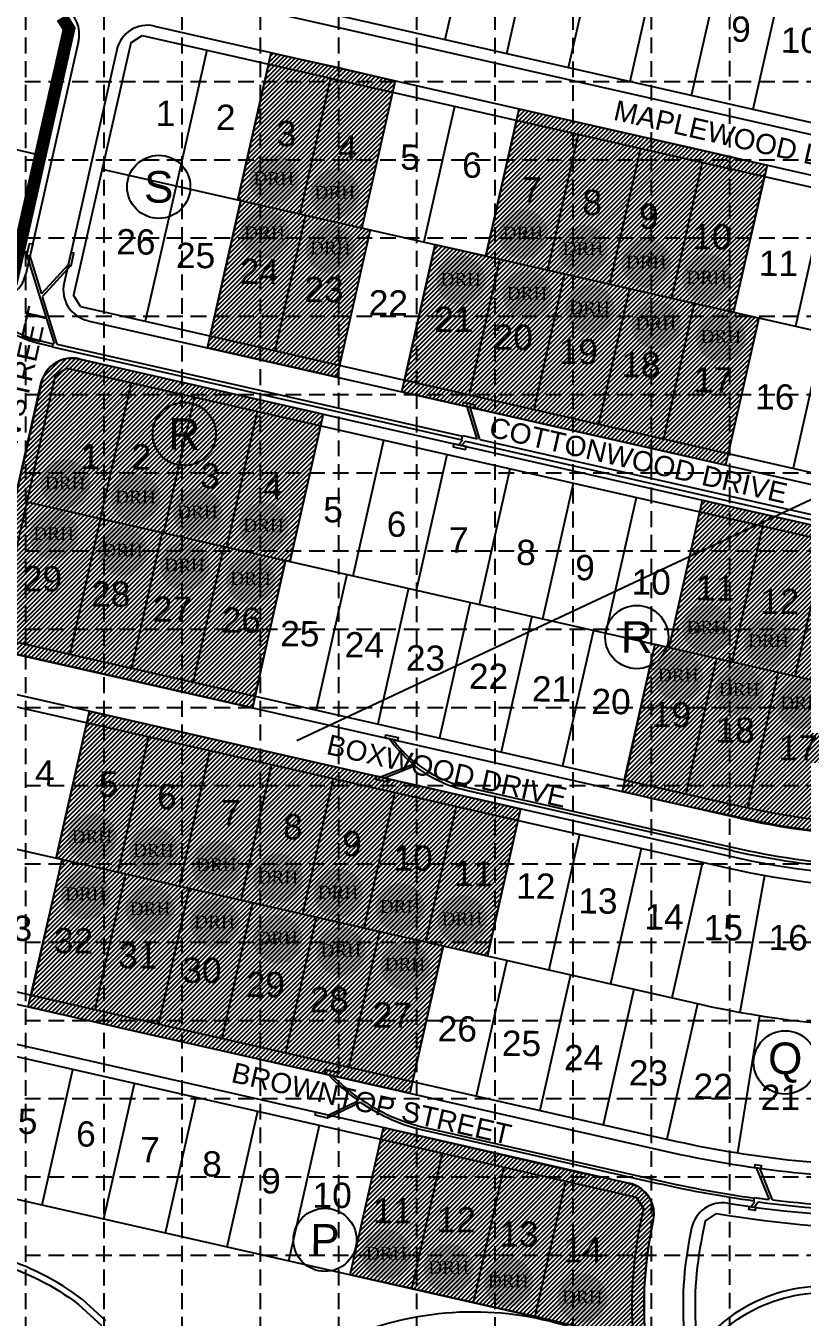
# Model space of a CAD drawing. Header units: feet. Extents: x 9681 to 12164, y 9191 to 13159.
# Drawn here: x 10984 to 11599, y 11559 to 12581 of the extents above; entities that cross this region are included whole.
import ezdxf
from ezdxf.enums import TextEntityAlignment as Align

# ---------------------------------------------------------------- set-up
doc = ezdxf.new("R2010")
doc.units = ezdxf.units.FT
doc.header["$MEASUREMENT"] = 0
doc.linetypes.add('DASHED', pattern=[0.75, 0.5, -0.25])
for name, color, linetype in [('1BLKNO', 15, 'Continuous'), ('1LOT', 15, 'Continuous'), ('1LTNO', 15, 'Continuous'), ('1PHASELINE', 2, 'Continuous'), ('1PVMT', 15, 'Continuous'), ('1ROW', 15, 'Continuous'), ('1SD', 15, 'Continuous'), ('1SD-INLET', 15, 'Continuous'), ('1STNM', 15, 'Continuous'), ('2LOT', 15, 'Continuous'), ('DRH LOTS', 1, 'Continuous'), ('GRID', 254, 'DASHED'), ('LND-WALK', 2, 'Continuous'), ('PHASES', 7, 'Continuous'), ('SODDED LOT', 2, 'Continuous')]:
    doc.layers.add(name, color=color, linetype=linetype)
doc.styles.add('DRHorton', font='dutcheb.ttf')
doc.styles.get("Standard").update_dxf_attribs({"font": 'ARIAL.TTF'})

msp = doc.modelspace()

# ---------------------------------------------------------------- hatches: boundary and pattern name
h = msp.add_hatch(color=1)
h.paths.add_polyline_path([(11200.6, 12459.5, 1), (11161.3, 12459.5, 1)])
h.paths.add_polyline_path([(11163.3, 12451.4), (11198.3, 12451.4), (11198.3, 12468.8), (11163.3, 12468.8)], flags=24)
h = msp.add_hatch(color=1)
h.paths.add_polyline_path([(11248.9, 12448.4, 1), (11209.7, 12448.4, 1)])
h.paths.add_polyline_path([(11211.6, 12440.4), (11246.6, 12440.4), (11246.6, 12457.7), (11211.6, 12457.7)], flags=24)
h = msp.add_hatch(color=1)
h.paths.add_polyline_path([(11193.3, 12416.4, 1), (11154, 12416.4, 1)])
h.paths.add_polyline_path([(11156, 12408.3), (11191, 12408.3), (11191, 12425.7), (11156, 12425.7)], flags=24)
h = msp.add_hatch(color=1)
h.paths.add_polyline_path([(11397.9, 12416.3, 1), (11358.7, 12416.3, 1)])
h.paths.add_polyline_path([(11360.6, 12408.2), (11395.7, 12408.2), (11395.7, 12425.6), (11360.6, 12425.6)], flags=24)
h = msp.add_hatch(color=1)
h.paths.add_polyline_path([(11245.3, 12404.6, 1), (11206, 12404.6, 1)])
h.paths.add_polyline_path([(11208, 12396.5), (11243, 12396.5), (11243, 12413.9), (11208, 12413.9)], flags=24)
h = msp.add_hatch(color=1)
h.paths.add_polyline_path([(11445.4, 12403.9, 1), (11406.2, 12403.9, 1)])
h.paths.add_polyline_path([(11408.1, 12395.9), (11443.2, 12395.9), (11443.2, 12413.2), (11408.1, 12413.2)], flags=24)
h = msp.add_hatch(color=1)
h.paths.add_polyline_path([(11495.4, 12393.3, 1), (11456.2, 12393.3, 1)])
h.paths.add_polyline_path([(11458.1, 12385.2), (11493.2, 12385.2), (11493.2, 12402.6), (11458.1, 12402.6)], flags=24)
h = msp.add_hatch(color=1)
h.paths.add_polyline_path([(11348.5, 12379.8, 1), (11309.3, 12379.8, 1)])
h.paths.add_polyline_path([(11311.3, 12371.7), (11346.3, 12371.7), (11346.3, 12389.1), (11311.3, 12389.1)], flags=24)
h = msp.add_hatch(color=1)
h.paths.add_polyline_path([(11543.3, 12381.3, 1), (11504.1, 12381.3, 1)])
h.paths.add_polyline_path([(11506, 12373.3), (11541.1, 12373.3), (11541.1, 12390.6), (11506, 12390.6)], flags=24)
h = msp.add_hatch(color=1)
h.paths.add_polyline_path([(11401.1, 12368.4, 1), (11361.9, 12368.4, 1)])
h.paths.add_polyline_path([(11363.8, 12360.3), (11398.8, 12360.3), (11398.8, 12377.7), (11363.8, 12377.7)], flags=24)
h = msp.add_hatch(color=1)
h.paths.add_polyline_path([(11450.6, 12357, 1), (11411.3, 12357, 1)])
h.paths.add_polyline_path([(11413.3, 12349), (11448.3, 12349), (11448.3, 12366.4), (11413.3, 12366.4)], flags=24)
h = msp.add_hatch(color=1)
h.paths.add_polyline_path([(11503.1, 12344.7, 1), (11463.9, 12344.7, 1)])
h.paths.add_polyline_path([(11465.8, 12336.7), (11500.9, 12336.7), (11500.9, 12354.1), (11465.8, 12354.1)], flags=24)
h = msp.add_hatch(color=1)
h.paths.add_polyline_path([(11554.5, 12334.3, 1), (11515.3, 12334.3, 1)])
h.paths.add_polyline_path([(11517.2, 12326.3), (11552.2, 12326.3), (11552.2, 12343.6), (11517.2, 12343.6)], flags=24)
h = msp.add_hatch(color=1)
h.paths.add_polyline_path([(11035.4, 12218.5, 1), (10996.1, 12218.5, 1)])
h.paths.add_polyline_path([(10998.1, 12210.4), (11033.1, 12210.4), (11033.1, 12227.8), (10998.1, 12227.8)], flags=24)
h = msp.add_hatch(color=1)
h.paths.add_polyline_path([(11091.1, 12207.4, 1), (11051.9, 12207.4, 1)])
h.paths.add_polyline_path([(11053.8, 12199.3), (11088.8, 12199.3), (11088.8, 12216.7), (11053.8, 12216.7)], flags=24)
h = msp.add_hatch(color=1)
h.paths.add_polyline_path([(11140.2, 12195.5, 1), (11101, 12195.5, 1)])
h.paths.add_polyline_path([(11102.9, 12187.4), (11137.9, 12187.4), (11137.9, 12204.8), (11102.9, 12204.8)], flags=24)
h = msp.add_hatch(color=1)
h.paths.add_polyline_path([(11192.5, 12184.8, 1), (11153.3, 12184.8, 1)])
h.paths.add_polyline_path([(11155.2, 12176.7), (11190.3, 12176.7), (11190.3, 12194.1), (11155.2, 12194.1)], flags=24)
h = msp.add_hatch(color=1)
h.paths.add_polyline_path([(11026.3, 12178.4, 1), (10987.1, 12178.4, 1)])
h.paths.add_polyline_path([(10989, 12170.3), (11024, 12170.3), (11024, 12187.7), (10989, 12187.7)], flags=24)
h = msp.add_hatch(color=1)
h.paths.add_polyline_path([(11080.8, 12165.4, 1), (11041.5, 12165.4, 1)])
h.paths.add_polyline_path([(11043.5, 12157.3), (11078.5, 12157.3), (11078.5, 12174.7), (11043.5, 12174.7)], flags=24)
h = msp.add_hatch(color=1)
h.paths.add_polyline_path([(11129.9, 12153.5, 1), (11090.7, 12153.5, 1)])
h.paths.add_polyline_path([(11092.6, 12145.5), (11127.6, 12145.5), (11127.6, 12162.8), (11092.6, 12162.8)], flags=24)
h = msp.add_hatch(color=1)
h.paths.add_polyline_path([(11182.2, 12142.8, 1), (11143, 12142.8, 1)])
h.paths.add_polyline_path([(11144.9, 12134.7), (11180, 12134.7), (11180, 12152.1), (11144.9, 12152.1)], flags=24)
h = msp.add_hatch(color=1)
h.paths.add_polyline_path([(11543.5, 12104.2, 1), (11504.3, 12104.2, 1)])
h.paths.add_polyline_path([(11506.3, 12096.1), (11541.3, 12096.1), (11541.3, 12113.5), (11506.3, 12113.5)], flags=24)
h = msp.add_hatch(color=1)
h.paths.add_polyline_path([(11592.2, 12093.7, 1), (11553, 12093.7, 1)])
h.paths.add_polyline_path([(11554.9, 12085.6), (11589.9, 12085.6), (11589.9, 12103), (11554.9, 12103)], flags=24)
h = msp.add_hatch(color=1)
h.paths.add_polyline_path([(11520.8, 12066.4, 1), (11481.5, 12066.4, 1)])
h.paths.add_polyline_path([(11483.5, 12058.4), (11518.5, 12058.4), (11518.5, 12075.8), (11483.5, 12075.8)], flags=24)
h = msp.add_hatch(color=1)
h.paths.add_polyline_path([(11569.1, 12055.1, 1), (11529.9, 12055.1, 1)])
h.paths.add_polyline_path([(11531.8, 12047), (11566.8, 12047), (11566.8, 12064.4), (11531.8, 12064.4)], flags=24)
h = msp.add_hatch(color=1)
h.paths.add_polyline_path([(11617.7, 12044.4, 1), (11578.4, 12044.4, 1)])
h.paths.add_polyline_path([(11580.4, 12036.4), (11615.4, 12036.4), (11615.4, 12053.8), (11580.4, 12053.8)], flags=24)
h = msp.add_hatch(color=1)
h.paths.add_polyline_path([(11056.6, 11938.5, 1), (11017.4, 11938.5, 1)])
h.paths.add_polyline_path([(11019.4, 11930.5), (11054.4, 11930.5), (11054.4, 11947.9), (11019.4, 11947.9)], flags=24)
h = msp.add_hatch(color=1)
h.paths.add_polyline_path([(11105.3, 11927.6, 1), (11066.1, 11927.6, 1)])
h.paths.add_polyline_path([(11068.1, 11919.6), (11103.1, 11919.6), (11103.1, 11937), (11068.1, 11937)], flags=24)
h = msp.add_hatch(color=1)
h.paths.add_polyline_path([(11155.1, 11916.4, 1), (11115.9, 11916.4, 1)])
h.paths.add_polyline_path([(11117.8, 11908.3), (11152.9, 11908.3), (11152.9, 11925.7), (11117.8, 11925.7)], flags=24)
h = msp.add_hatch(color=1)
h.paths.add_polyline_path([(11203.8, 11906.6, 1), (11164.6, 11906.6, 1)])
h.paths.add_polyline_path([(11166.5, 11898.5), (11201.6, 11898.5), (11201.6, 11915.9), (11166.5, 11915.9)], flags=24)
h = msp.add_hatch(color=1)
h.paths.add_polyline_path([(11051.5, 11893.4, 1), (11012.3, 11893.4, 1)])
h.paths.add_polyline_path([(11014.2, 11885.3), (11049.2, 11885.3), (11049.2, 11902.7), (11014.2, 11902.7)], flags=24)
h = msp.add_hatch(color=1)
h.paths.add_polyline_path([(11251.4, 11894.6, 1), (11212.2, 11894.6, 1)])
h.paths.add_polyline_path([(11214.2, 11886.5), (11249.2, 11886.5), (11249.2, 11903.9), (11214.2, 11903.9)], flags=24)
h = msp.add_hatch(color=1)
h.paths.add_polyline_path([(11102.6, 11881.5, 1), (11063.4, 11881.5, 1)])
h.paths.add_polyline_path([(11065.3, 11873.4), (11100.3, 11873.4), (11100.3, 11890.8), (11065.3, 11890.8)], flags=24)
h = msp.add_hatch(color=1)
h.paths.add_polyline_path([(11300.5, 11883.3, 1), (11261.3, 11883.3, 1)])
h.paths.add_polyline_path([(11263.2, 11875.3), (11298.2, 11875.3), (11298.2, 11892.7), (11263.2, 11892.7)], flags=24)
h = msp.add_hatch(color=1)
h.paths.add_polyline_path([(11153.7, 11871.2, 1), (11114.5, 11871.2, 1)])
h.paths.add_polyline_path([(11116.4, 11863.1), (11151.5, 11863.1), (11151.5, 11880.5), (11116.4, 11880.5)], flags=24)
h = msp.add_hatch(color=1)
h.paths.add_polyline_path([(11349.6, 11873.5, 1), (11310.3, 11873.5, 1)])
h.paths.add_polyline_path([(11312.3, 11865.5), (11347.3, 11865.5), (11347.3, 11882.8), (11312.3, 11882.8)], flags=24)
h = msp.add_hatch(color=1)
h.paths.add_polyline_path([(11203.6, 11858.3, 1), (11164.4, 11858.3, 1)])
h.paths.add_polyline_path([(11166.3, 11850.3), (11201.3, 11850.3), (11201.3, 11867.6), (11166.3, 11867.6)], flags=24)
h = msp.add_hatch(color=1)
h.paths.add_polyline_path([(11253.7, 11848.7, 1), (11214.5, 11848.7, 1)])
h.paths.add_polyline_path([(11216.4, 11840.6), (11251.5, 11840.6), (11251.5, 11858), (11216.4, 11858)], flags=24)
h = msp.add_hatch(color=1)
h.paths.add_polyline_path([(11304.4, 11837.6, 1), (11265.1, 11837.6, 1)])
h.paths.add_polyline_path([(11267.1, 11829.5), (11302.1, 11829.5), (11302.1, 11846.9), (11267.1, 11846.9)], flags=24)
h = msp.add_hatch(color=1)
h.paths.add_polyline_path([(11289.6, 11609, 1), (11250.3, 11609, 1)])
h.paths.add_polyline_path([(11252.3, 11600.9), (11287.3, 11600.9), (11287.3, 11618.3), (11252.3, 11618.3)], flags=24)
h = msp.add_hatch(color=1)
h.paths.add_polyline_path([(11339, 11597.8, 1), (11299.7, 11597.8, 1)])
h.paths.add_polyline_path([(11301.7, 11589.7), (11336.7, 11589.7), (11336.7, 11607.1), (11301.7, 11607.1)], flags=24)
h = msp.add_hatch(color=1)
h.paths.add_polyline_path([(11386.2, 11586.9, 1), (11347, 11586.9, 1)])
h.paths.add_polyline_path([(11348.9, 11578.9), (11384, 11578.9), (11384, 11596.3), (11348.9, 11596.3)], flags=24)
h = msp.add_hatch(color=1)
h.paths.add_polyline_path([(11444.9, 11574.2, 1), (11405.7, 11574.2, 1)])
h.paths.add_polyline_path([(11407.6, 11566.1), (11442.7, 11566.1), (11442.7, 11583.5), (11407.6, 11583.5)], flags=24)
at = {"layer": 'SODDED LOT'}
h = msp.add_hatch(dxfattribs=at)
h.set_pattern_fill('ANSI31', color=256, scale=20, style=0)
h.paths.add_polyline_path([(11128.2, 12326.3), (11154.7, 12443), (11152.4, 12443.4), (11178.7, 12559.7), (11230.6, 12548.2), (11277, 12537.5), (11250.5, 12421.1), (11257.2, 12419.6), (11230.8, 12303)])
h = msp.add_hatch(dxfattribs=at)
h.set_pattern_fill('ANSI31', color=256, scale=20, style=0)
h.paths.add_polyline_path([(11282.1, 12291.4), (11308.5, 12407.9), (11348.6, 12398.9), (11375, 12515.4), (11522.2, 12482.1), (11571.4, 12470.9), (11544.8, 12354.5), (11564.8, 12349.8), (11538.3, 12233.3)])
h = msp.add_hatch(dxfattribs=at)
h.set_pattern_fill('ANSI31', color=256, scale=20, style=0)
h.paths.add_polyline_path([(11163.9, 12041.3), (10970.9, 12085.1), (10967, 12087.1), (10963.9, 12089.1), (10961.4, 12091.5), (10959.3, 12094), (10957.4, 12097), (10955.9, 12100.3), (10954.9, 12103.9), (10954.5, 12107.2), (10954.5, 12110.8), (10954.8, 12112.7), (10955, 12114.4), (10958.7, 12130.4), (10967.6, 12169.2), (10997, 12300), (10997.9, 12302.1), (10999.7, 12305.9), (11001.3, 12308.4), (11003.8, 12311), (11006.3, 12313.3), (11009.6, 12315.2), (11012.7, 12316.7), (11016.4, 12317.7), (11019.6, 12318.1), (11023.4, 12318), (11069.8, 12307.7), (11118.7, 12296.6), (11214.7, 12275), (11219.9, 12273.8), (11193.6, 12157.1), (11189.8, 12158)])
h = msp.add_hatch(dxfattribs=at)
h.set_pattern_fill('ANSI31', color=256, scale=20, style=0)
h.paths.add_polyline_path([(11457, 11975.1), (11482.6, 12091), (11482.7, 12091.7), (11493.7, 12089.1), (11520.1, 12205.7), (11615.4, 12183.9), (11649.7, 12176.6), (11662.9, 12174.2), (11669.1, 12173.3), (11684.3, 12171.7), (11698.9, 12170.9), (11711.6, 12170.6), (11714.4, 12170.4), (11717.3, 12169.8), (11718, 12169.6), (11721.3, 12168.4), (11724.6, 12166.6), (11727.3, 12164.5), (11729.9, 12162), (11732.1, 12159), (11733.7, 12156), (11735, 12152.5), (11735.7, 12149.1), (11735.9, 12145.9), (11736.3, 11962.8), (11736.1, 11961), (11735.3, 11957.4), (11734, 11953.8), (11732.3, 11950.9), (11730.2, 11948.1), (11729.1, 11946.9), (11727.4, 11945.3), (11724.8, 11943.3), (11721.2, 11941.5), (11718.1, 11940.4), (11714.6, 11939.7), (11702.5, 11939.5), (11675.8, 11939.5), (11660.7, 11939.7), (11643.2, 11940.6), (11628.2, 11941.7), (11613.3, 11943.2), (11580.8, 11948), (11505.9, 11963.8), (11478.8, 11969.8)])
h = msp.add_hatch(dxfattribs=at)
h.set_pattern_fill('ANSI31', color=256, scale=20, style=0)
h.paths.add_polyline_path([(10986.3, 11804.8), (11013.2, 11921.4), (11008.4, 11922.3), (11034.8, 12038.8), (11279.9, 11983.2), (11376.2, 11961.4), (11349.9, 11845), (11314.7, 11852.8), (11288.5, 11736.3), (11138.3, 11770.2), (11077.2, 11783.9)])
h = msp.add_hatch(dxfattribs=at)
h.set_pattern_fill('ANSI31', color=256, scale=20, style=0)
h.paths.add_polyline_path([(11241.2, 11592.7), (11267.7, 11709.2), (11423.5, 11673.4), (11436.2, 11671), (11462, 11665.2), (11465.9, 11663.9), (11469.2, 11662.4), (11471.8, 11660.6), (11474.7, 11658.1), (11476.9, 11655.4), (11478.7, 11652.6), (11480.2, 11649.3), (11481.3, 11645.2), (11481.7, 11640.2), (11481, 11635), (11478.5, 11622.1), (11477.4, 11615), (11476.1, 11605.6), (11474, 11583.2), (11474, 11568.4), (11474, 11555.7), (11474.9, 11541.6), (11465.3, 11541.7), (11421.4, 11551.9), (11411, 11554.2), (11387.6, 11559.5), (11338.6, 11570.6), (11289.7, 11581.7)])

# ---------------------------------------------------------------- linework, layer by layer
at = {"layer": '1BLKNO', "color": 7, "linetype": 'Continuous'}
for centre in [(11089.7, 12453.6), (11109.9, 12258), (11468.2, 12097.3), (11585.7, 11760.7), (11221.3, 11620.3)]:
    msp.add_circle(centre, 25, dxfattribs=at)
at = {"layer": '1LOT', "color": 7, "linetype": 'Continuous'}
for p, q in [((11316.6, 12570.2), (11342.4, 12684.3)), ((11365.3, 12559.2), (11391.2, 12673.3)), ((11414.1, 12548.1), (11440, 12662.3)), ((11462.9, 12537.1), (11488.7, 12651.2)), ((11511.6, 12526), (11537.5, 12640.2)), ((11560.4, 12515), (11586.3, 12629.1)), ((11127.7, 12561.7), (11103.4, 12454.5)), ((11176.7, 12550.6), (11152.4, 12443.3)), ((11225.8, 12539.5), (11201.4, 12432.2)), ((11274.8, 12528.4), (11250.5, 12421.1)), ((11323.9, 12517.3), (11299.5, 12410)), ((11372.9, 12506.2), (11348.6, 12398.9)), ((11421.9, 12495.1), (11397.6, 12387.8)), ((11471, 12483.9), (11446.7, 12376.7)), ((11044.8, 12467.7), (11691.9, 12321.1)), ((11520, 12472.8), (11495.7, 12365.5)), ((11569.1, 12461.7), (11544.8, 12354.4)), ((11103.4, 12454.5), (11079, 12347.2)), ((11618.1, 12450.6), (11593.8, 12343.3)), ((11154.6, 12442.8), (11130.3, 12335.6)), ((11205.9, 12431.2), (11181.6, 12323.9)), ((11257.2, 12419.6), (11232.9, 12312.3)), ((11308.5, 12408), (11284.2, 12300.7)), ((11359.8, 12396.4), (11335.5, 12289.1)), ((11411, 12384.7), (11386.7, 12277.5)), ((11462.3, 12373.1), (11438, 12265.8)), ((11513.6, 12361.5), (11489.3, 12254.2)), ((11564.9, 12349.9), (11540.6, 12242.6)), ((11616.2, 12338.3), (11591.9, 12231)), ((11043.7, 12191.1), (11068, 12298.4)), ((11093.7, 12179.8), (11118, 12287.1)), ((11143.7, 12168.5), (11168, 12275.8)), ((11193.7, 12157.1), (11218, 12264.4)), ((11243.7, 12145.8), (11268, 12253.1)), ((11293.7, 12134.5), (11318, 12241.8)), ((11343.7, 12123.2), (11368, 12230.4)), ((11393.7, 12111.8), (11418, 12219.1)), ((10985.2, 12204.4), (11645.7, 12054.7)), ((11443.7, 12100.5), (11468, 12207.8)), ((11493.7, 12089.2), (11518, 12196.4)), ((11043.7, 12191.1), (11019.4, 12083.9)), ((11543.7, 12077.8), (11568, 12185.1)), ((11092.4, 12180.1), (11068.1, 12072.8)), ((11593.7, 12066.5), (11618, 12173.8)), ((11141.2, 12169), (11116.9, 12061.8)), ((11190, 12158), (11165.7, 12050.7)), ((11238.7, 12146.9), (11214.4, 12039.7)), ((11287.5, 12135.9), (11263.2, 12028.6)), ((11336.3, 12124.8), (11312, 12017.6)), ((11385, 12113.8), (11360.7, 12006.5)), ((11433.8, 12102.7), (11409.5, 11995.5)), ((11482.6, 12091.7), (11458.3, 11984.4)), ((11531.3, 12080.6), (11507, 11973.4)), ((11580.1, 12069.6), (11555.8, 11962.3)), ((11032.7, 12029.6), (11008.4, 11922.3)), ((11081.5, 12018.5), (11057.2, 11911.2)), ((11130.2, 12007.5), (11105.9, 11900.2)), ((11179, 11996.4), (11154.7, 11889.1)), ((11227.8, 11985.4), (11203.5, 11878.1)), ((10803.6, 11968.7), (11518.3, 11806.7)), ((11276.5, 11974.3), (11252.2, 11867)), ((11325.3, 11963.3), (11301, 11856)), ((11374.1, 11952.2), (11349.7, 11844.9)), ((11422.8, 11941.2), (11398.5, 11833.9)), ((11471.6, 11930.1), (11447.3, 11822.8)), ((11013.1, 11921.2), (10988.7, 11813.9)), ((11520.3, 11919.1), (11496, 11811.8)), ((11063.4, 11909.8), (11039.1, 11802.5)), ((11569.2, 11908.7), (11549.8, 11800.3)), ((11113.7, 11898.4), (11089.4, 11791.1)), ((11164, 11887), (11139.7, 11779.7)), ((11214.3, 11875.6), (11190, 11768.3)), ((11264.6, 11864.2), (11240.3, 11756.9)), ((11315, 11852.8), (11290.6, 11745.5)), ((11365.3, 11841.4), (11341, 11734.1)), ((11415.6, 11830), (11391.3, 11722.7)), ((11465.9, 11818.6), (11441.6, 11711.3)), ((11516.2, 11807.2), (11491.9, 11699.9)), ((11565.3, 11797.7), (11548, 11689.1)), ((10997.5, 11647.9), (11021.8, 11755.2)), ((11046.3, 11636.9), (11070.6, 11744.1)), ((11095, 11625.8), (11119.3, 11733.1)), ((11143.8, 11614.8), (11168.1, 11722)), ((10743.9, 11705.4), (11465.3, 11541.9)), ((11192.6, 11603.7), (11216.9, 11711)), ((11241.3, 11592.7), (11265.6, 11699.9)), ((11290.1, 11581.6), (11314.4, 11688.9)), ((11338.8, 11570.6), (11363.2, 11677.8)), ((11387.6, 11559.5), (11411.9, 11666.8))]:
    msp.add_line(p, q, dxfattribs=at)
msp.add_arc((11680.8, 12523.6), 735, 257.2329, 270.1401, dxfattribs=at)
at = {"layer": '1PHASELINE', "color": 7, "linetype": 'Continuous', "const_width": 10}
msp.add_lwpolyline([(10648.3, 11547.3, 0.061749), (10671.3, 11610.9), (10693.6, 11709.6), (10669.9, 11725.7), (10611.8, 11791.6), (10584.1, 11814.3), (10591.8, 11977.9), (10768.8, 11969.4), (10793, 12080), (10779.8, 12123.1, 17.57969), (10779.8, 12123.1), (10709.2, 12123.2), (10709.1, 12266.9), (10936.4, 12215.4), (10959.1, 12315.4), (10953.4, 12324.4), (10931.2, 12329.4), (10942.3, 12378.2), (10964.4, 12373.1), (10973.4, 12378.8), (11018.7, 12578.7), (11013.1, 12587.7)], format="xyb", dxfattribs=at)
at = {"layer": '1PVMT', "color": 7, "linetype": 'Continuous'}
for p, q in [((11708.6, 12471.6), (11112.2, 12606.8)), ((11086.4, 12580.8), (11715.8, 12438.2)), ((11026.2, 12568.8), (10984.5, 12384.5)), ((11056.5, 12562), (11014.7, 12377.7)), ((11033.5, 12347.7), (11647.3, 12208.7)), ((11026.7, 12317.5), (11640.5, 12178.4)), ((10996.8, 12298.7), (10955, 12114.3)), ((10845.1, 12081.8), (11543.2, 11923.6)), ((10973.9, 12084.4), (11550.1, 11953.9)), ((10792.3, 11848.7), (11491.9, 11690.2)), ((10785.5, 11818.5), (11462.2, 11665.1)), ((11481.2, 11635.7), (11480.3, 11631.7)), ((11511.6, 11629.7), (11510.7, 11625.5))]:
    msp.add_line(p, q, dxfattribs=at)
for centre, radius, start, end in [((11001.8, 12574.4), 25, 347.2329, 77.2329), ((11080.8, 12556.5), 25, 77.2329, 167.2329), ((10960.1, 12390), 25, 257.2329, 347.2329), ((11039.1, 12372.1), 25, 167.2329, 257.2329), ((11021.2, 12293.1), 25, 77.2329, 167.2329), ((11679.2, 12523.9), 584.5, 257.2329, 270.1401), ((11679.2, 12523.9), 615.5, 257.2329, 270.1401), ((11680.8, 12523.6), 854.5, 257.2329, 270.1401), ((11456.7, 11640.8), 25, 348.3071, 77.2329), ((11536.1, 11624.6), 25, 80.8565, 168.3071), ((11680.8, 12523.6), 885.5, 260.8565, 270.1401), ((11789.3, 11567.8), 315.5, 168.3071, 201.6086), ((11789.3, 11567.8), 284.5, 168.3071, 201.6086)]:
    msp.add_arc(centre, radius, start, end, dxfattribs=at)
at = {"layer": '1ROW', "color": 7, "linetype": 'Continuous'}
for p, q in [((11111.9, 12616.6), (11715.3, 12479.8)), ((11013.1, 12587.7), (11018.7, 12578.7)), ((11018.7, 12578.7), (10973.4, 12378.8)), ((11067.5, 12567.7), (11076.5, 12573.3)), ((11076.5, 12573.3), (11718.5, 12427.9)), ((11067.5, 12567.7), (11022.2, 12367.8)), ((11355.6, 12561.4), (11355.6, 12561.4)), ((11027.8, 12358.8), (11022.2, 12367.8)), ((11027.8, 12358.8), (11649.4, 12217.9)), ((11007.8, 12304.4), (10962.5, 12104.4)), ((11007.8, 12304.4), (11016.8, 12310)), ((11016.8, 12310), (11638.4, 12169.2)), ((10968.2, 12095.5), (11552.2, 11963.1)), ((10835.2, 12074.3), (11541.1, 11914.4)), ((10786.6, 11859.8), (11494, 11699.5)), ((10775.5, 11811), (11467.6, 11654.2)), ((11467.6, 11654.2), (11473.4, 11645.2)), ((11473.4, 11645.2), (11471, 11633.7)), ((11522.4, 11635.1), (11531.3, 11641.1)), ((11522.4, 11635.1), (11520, 11623.5))]:
    msp.add_line(p, q, dxfattribs=at)
for centre, radius, start, end in [((11679.2, 12523.9), 575, 257.2329, 270.1401), ((11679.2, 12523.9), 625, 257.2329, 270.1401), ((11680.8, 12523.6), 845, 257.2329, 270.1401), ((11680.8, 12523.6), 895, 260.3879, 270.1401), ((11789.3, 11567.8), 325, 168.3071, 201.6086), ((11789.3, 11567.8), 275, 168.3071, 201.6086)]:
    msp.add_arc(centre, radius, start, end, dxfattribs=at)
at = {"layer": '1SD', "color": 7, "linetype": 'Continuous'}
for p, q in [((10985.3, 12399.2), (11006.9, 12329.7)), ((10987.6, 12398.7), (10996.8, 12368.9)), ((11018, 12391.8), (10996.8, 12368.9)), ((11020.2, 12391.3), (10997.5, 12366.7)), ((10997.5, 12366.7), (11009.1, 12329.2)), ((10997.9, 12329), (11005.3, 12327.4)), ((10998.4, 12331.2), (11005.8, 12329.5)), ((11005.9, 12329.9), (11005.2, 12327)), ((11005.2, 12327), (11329.6, 12253.5)), ((11005.9, 12329.9), (11006.9, 12329.7)), ((11009.1, 12329.2), (11330.3, 12256.4)), ((11341.8, 12254.3), (11333.9, 12279.7)), ((11344, 12253.8), (11336.2, 12279.2)), ((11329.5, 12253), (11330.4, 12256.9)), ((11330.4, 12256.9), (11341.8, 12254.3)), ((11344, 12253.8), (11633, 12188.3)), ((11330.2, 12252.8), (11327.1, 12249.5)), ((11332.5, 12252.3), (11329.3, 12248.9)), ((11329.5, 12253), (11330.2, 12252.8)), ((11332.5, 12252.3), (11632.1, 12184.4)), ((11289.7, 11997.5), (11291.3, 11999.4)), ((11265.4, 11986.6), (11290.7, 11996.6)), ((11268.4, 11985.9), (11292.3, 11995.4)), ((11333.5, 11978.6), (11544.8, 11930.7)), ((11332.9, 11976.2), (11544.3, 11928.3)), ((11246.3, 11731.2), (11247.6, 11733)), ((11223.3, 11716.8), (11249.1, 11729.3)), ((11223.8, 11719), (11247.4, 11730.4)), ((11300.9, 11706.7), (11486.1, 11664.7)), ((11301.4, 11708.9), (11486.6, 11666.9)), ((11562.7, 11677.3), (11572.9, 11652.2)), ((11565.3, 11676.9), (11575.5, 11651.9)), ((11558.5, 11646.5), (11561.7, 11650.6)), ((11560.9, 11650.8), (11561.3, 11653.7)), ((11561.1, 11646.2), (11564.3, 11650.3))]:
    msp.add_line(p, q, dxfattribs=at)
for centre, radius, start, end in [((11020.2, 12427.7), 98.9, 229.9407, 257.3056), ((11020.2, 12427.7), 101.1, 231.966, 257.3056), ((11354.9, 12075), 100.9, 215.262, 229.9745), ((11354.9, 12075), 99.1, 216.3992, 229.9444), ((11354.9, 12075), 98.8, 229.9378, 257.4867), ((11354.9, 12075), 101.2, 229.9808, 230.7033), ((11354.9, 12075), 101.2, 231.8422, 257.4867), ((11679.2, 12523.9), 610.8, 257.2329, 266.3651), ((11679.2, 12523.9), 608.2, 257.2329, 266.364), ((11334.3, 11854.1), 150.9, 223.1779, 234.4041), ((11334.3, 11854.1), 149.1, 224.1858, 234.3907), ((11334.3, 11854.1), 148.9, 234.3888, 257.2417), ((11334.3, 11854.1), 151.1, 234.406, 234.9184), ((11334.3, 11854.1), 151.1, 235.6814, 257.2417), ((11680.8, 12523.6), 880.6, 257.2329, 262.1798), ((11680.8, 12523.6), 878.4, 257.2329, 262.1793), ((11680.8, 12523.6), 881, 262.1799, 262.2336), ((11680.8, 12523.6), 878, 262.1792, 262.9466), ((11680.8, 12523.6), 881, 262.4028, 270.1401), ((11680.8, 12523.6), 878, 263.1147, 270.1401)]:
    msp.add_arc(centre, radius, start, end, dxfattribs=at)
at = {"layer": '1SD-INLET', "color": 7, "linetype": 'Continuous'}
for points in [[(10987.7, 12398.6), (10985.2, 12399.2), (10987.4, 12408.9), (10989.9, 12408.4)], [(11017.9, 12391.8), (11020.3, 12391.2), (11022.5, 12401), (11020.1, 12401.5)], [(11330.7, 12283), (11330.2, 12280.5), (11339.9, 12278.3), (11340.5, 12280.8)], [(11323.3, 12250.3), (11322.8, 12247.9), (11332.5, 12245.7), (11333.1, 12248.1)], [(11268.9, 12017.6), (11269.4, 12020), (11279.2, 12017.8), (11278.6, 12015.4)], [(11262, 11987.3), (11261.5, 11984.9), (11271.2, 11982.7), (11271.8, 11985.1)], [(11220.9, 11751.6), (11221.7, 11755), (11231.5, 11752.8), (11230.7, 11749.4)], [(11213.5, 11718.9), (11214.1, 11721.4), (11223.8, 11719.2), (11223.3, 11716.7)], [(11566.8, 11679.2), (11566.5, 11676.7), (11561.6, 11677.4), (11561.9, 11679.9)], [(11562.3, 11646), (11561.9, 11643.5), (11557, 11644.2), (11557.3, 11646.7)]]:
    msp.add_lwpolyline(points, close=True, dxfattribs=at)
at = {"layer": '2LOT', "color": 7, "linetype": 'Continuous'}
msp.add_line((10682.3, 12549.9), (10996.1, 12478.8), dxfattribs=at)
at = {"layer": 'GRID', "color": 253, "linetype": 'DASHED', "ltscale": 25}
for p, q in [((10984.5, 9503), (10984.5, 13094.2)), ((11046.4, 9503), (11046.4, 13094.2)), ((11108.3, 9503), (11108.3, 13094.2)), ((11170.3, 9503), (11170.3, 13094.2)), ((11232.2, 9503), (11232.2, 13094.2)), ((11294.1, 9502.9), (11294.1, 13094.2)), ((11356, 9502.9), (11356, 13094.2)), ((11417.9, 9502.9), (11417.9, 13094.2)), ((11480.1, 9503.1), (11479.8, 13094.2)), ((11542, 9503.4), (11541.7, 13094.2)), ((9746.2, 12537), (12099, 12537)), ((9746.2, 12475.1), (12099, 12475.1)), ((9746.2, 12413.2), (12099, 12413.2)), ((9746.2, 12351.2), (12099, 12351.2)), ((9746.2, 12289.3), (12099, 12289.3)), ((9746.2, 12227.4), (12099, 12227.4)), ((9746.2, 12165.5), (12099, 12165.5)), ((9746.2, 12103.6), (12099, 12103.6)), ((9746.2, 12041.7), (12099, 12041.7)), ((9746.2, 11979.8), (12099, 11979.8)), ((9746.2, 11917.8), (12099, 11917.8)), ((9746.2, 11855.9), (12099, 11855.9)), ((9746.2, 11794), (12099, 11794)), ((9746.2, 11732.1), (12099, 11732.1)), ((9746.2, 11670.2), (12099, 11670.2)), ((9746.2, 11608.3), (12099, 11608.3))]:
    msp.add_line(p, q, dxfattribs=at)
at = {"layer": 'LND-WALK', "color": 7, "linetype": 'Continuous'}
for points in [[(11047.8, 11556.2), (11029.4, 11573, 0.0906), (10962, 11607.1), (10922.3, 11615.1, -0.156746), (10861.1, 11640.6), (10845.1, 11658.7, 0.185731), (10783.3, 11692.2), (10737.9, 11698.5), (10737.9, 11698.5), (10736.8, 11693.6), (10782.6, 11687.3, -0.185893), (10841.4, 11655.5), (10857.6, 11637, 0.15692), (10921.6, 11610.1), (10960.8, 11602.2, -0.090041), (11026.2, 11569.2), (11044.3, 11552.6, 0.294701)], [(11436, 11543.6, 0.17749), (11262.4, 11551.4)]]:
    msp.add_lwpolyline(points, format="xyb", dxfattribs=at)
msp.add_lwpolyline([(11735.7, 11612.3), (11736.7, 11621.7), (11731.7, 11622.3), (11730.7, 11612.8, -0.499942), (11665.4, 11574, 0.301554), (11527.1, 11546.6, -0.171755), (11519.6, 11543), (11511, 11542.2), (11511.5, 11537.2), (11520.1, 11538.1, 0.171755), (11530.6, 11543, -0.301554), (11663.5, 11569.3, 0.499942)], format="xyb", close=True, dxfattribs=at)
at = {"layer": 'PHASES', "color": 7}
msp.add_lwpolyline([(11919.5, 12352.8), (11199.1, 12015.1)], dxfattribs=at)
at = {"layer": 'SODDED LOT'}
for points in [[(11128.2, 12326.3), (11154.7, 12443), (11152.4, 12443.4), (11178.7, 12559.7), (11230.6, 12548.2), (11277, 12537.5), (11250.5, 12421.1), (11257.2, 12419.6), (11230.8, 12303)], [(11282.1, 12291.4), (11308.5, 12407.9), (11348.6, 12398.9), (11375, 12515.4), (11522.2, 12482.1), (11571.4, 12470.9), (11544.8, 12354.5), (11564.8, 12349.8), (11538.3, 12233.3)], [(10986.3, 11804.8), (11013.2, 11921.4), (11008.4, 11922.3), (11034.8, 12038.8), (11279.9, 11983.2), (11376.2, 11961.4), (11349.9, 11845), (11314.7, 11852.8), (11288.5, 11736.3), (11138.3, 11770.2), (11077.2, 11783.9)]]:
    msp.add_lwpolyline(points, close=True, dxfattribs=at)
for points in [[(10967.6, 12169.2), (10997, 12300), (10997.9, 12302.1), (10999.7, 12305.9), (11001.3, 12308.4), (11003.8, 12311), (11006.3, 12313.3), (11009.6, 12315.2), (11012.7, 12316.7), (11016.4, 12317.7), (11019.6, 12318.1), (11023.4, 12318), (11069.8, 12307.7), (11118.7, 12296.6), (11214.7, 12275), (11219.9, 12273.8), (11193.6, 12157.1), (11189.8, 12158), (11163.9, 12041.3), (10970.9, 12085.1)], [(11613.3, 11943.2), (11580.8, 11948), (11505.9, 11963.8), (11478.8, 11969.8), (11457, 11975.1), (11482.6, 12091), (11482.7, 12091.7), (11493.7, 12089.1), (11520.1, 12205.7), (11615.4, 12183.9)], [(11411, 11554.2), (11387.6, 11559.5), (11338.6, 11570.6), (11289.7, 11581.7), (11241.2, 11592.7), (11267.7, 11709.2), (11423.5, 11673.4), (11436.2, 11671), (11462, 11665.2), (11465.9, 11663.9), (11469.2, 11662.4), (11471.8, 11660.6), (11474.7, 11658.1), (11476.9, 11655.4), (11478.7, 11652.6), (11480.2, 11649.3), (11481.3, 11645.2), (11481.7, 11640.2), (11481, 11635), (11478.5, 11622.1), (11477.4, 11615), (11476.1, 11605.6), (11474, 11583.2), (11474, 11568.4), (11474, 11555.7)]]:
    msp.add_lwpolyline(points, dxfattribs=at)

# ---------------------------------------------------------------- texts
at = {"layer": '1BLKNO', "color": 7, "linetype": 'Continuous'}
for s, p in [('S', (11089.7, 12453.6)), ('R', (11109.9, 12258)), ('R', (11468.2, 12097.3)), ('Q', (11585.7, 11760.7)), ('P', (11221.3, 11620.3))]:
    msp.add_text(s, height=25, rotation=359.4885, dxfattribs=at).set_placement(p, align=Align.MIDDLE)
at = {"layer": '1LTNO', "color": 7, "linetype": 'Continuous'}
for s, p in [('9', (11550.7, 12578.4)), ('10', (11597.7, 12569.6)), ('1', (11095.1, 12511.8)), ('2', (11142.7, 12508.8)), ('3', (11190.8, 12495.8)), ('4', (11239.1, 12484.5)), ('5', (11288.6, 12477)), ('6', (11337.7, 12470.8)), ('7', (11385, 12451.3)), ('8', (11432.9, 12441.3)), ('9', (11477.7, 12430.3)), ('26', (11071.6, 12410.1)), ('10', (11527.7, 12414.2)), ('25', (11118.9, 12399.3)), ('24', (11169.3, 12386.9)), ('11', (11580.4, 12393.1)), ('23', (11220.6, 12372.3)), ('22', (11271.5, 12361.9)), ('21', (11323.3, 12348.9)), ('20', (11370.4, 12334.6)), ('19', (11421.9, 12323.3)), ('18', (11471.5, 12312.9)), ('17', (11528.9, 12300.8)), ('16', (11577.4, 12287.4)), ('1', (11035.6, 12240.2)), ('2', (11076, 12240)), ('3', (11130.3, 12224.9)), ('4', (11179.9, 12216.4)), ('5', (11227.7, 12198)), ('6', (11278, 12186.7)), ('7', (11327.2, 12174.2)), ('8', (11380.5, 12164.3)), ('9', (11427.2, 12152.3)), ('29', (10997.6, 12143.5)), ('10', (11479.6, 12140.9)), ('28', (11051.7, 12131.4)), ('11', (11530.4, 12136.2)), ('12', (11581.3, 12125.7)), ('27', (11100.5, 12119.5)), ('26', (11155.1, 12110.8)), ('25', (11201.4, 12100)), ('24', (11252.5, 12091.3)), ('23', (11300.9, 12080.7)), ('22', (11350.8, 12066.4)), ('21', (11400.7, 12056.4)), ('20', (11447.8, 12046.3)), ('19', (11495.6, 12036)), ('18', (11546, 12023.7)), ('17', (11595.9, 12009.7)), ('4', (10999.5, 11989.8)), ('5', (11049.9, 11980.9)), ('6', (11096.2, 11971)), ('7', (11146.8, 11958.4)), ('8', (11196, 11947.2)), ('9', (11242.7, 11933.9)), ('10', (11291.1, 11922.4)), ('11', (11339, 11910.2)), ('12', (11388.2, 11900.4)), ('13', (11437.4, 11888.5)), ('14', (11489.8, 11875.8)), ('33', (10974, 11866.9)), ('15', (11536.7, 11867.2)), ('32', (11022.3, 11857)), ('16', (11588.1, 11859.5)), ('31', (11073.2, 11845.1)), ('30', (11123.9, 11833.6)), ('29', (11174.1, 11822.3)), ('28', (11224.7, 11810.3)), ('27', (11274.7, 11798.3)), ('26', (11326.1, 11787.3)), ('25', (11376.9, 11775.8)), ('24', (11426.1, 11764.6)), ('23', (11477.4, 11752.4)), ('22', (11528.6, 11741.9)), ('21', (11581.9, 11733.2)), ('5', (10985.9, 11714)), ('6', (11032.1, 11704.1)), ('7', (11082.8, 11691.6)), ('8', (11131.9, 11680.4)), ('9', (11178.6, 11667)), ('10', (11227, 11655.6)), ('11', (11274.9, 11643.4)), ('12', (11325.1, 11636.4)), ('13', (11374.9, 11624.9)), ('14', (11425.4, 11612.4))]:
    msp.add_text(s, height=20, rotation=359.4885, dxfattribs=at).set_placement(p, align=Align.MIDDLE)
at = {"layer": '1STNM', "color": 7, "linetype": 'Continuous'}
for s, rotation, p in [('MAPLEWOOD LANE', 347.2329, (11554.2, 12491.2)), ('HORN STREET', 77.2329, (10976.5, 12280.2)), ('COTTONWOOD DRIVE', 347.2329, (11469.5, 12237.3)), ('BOXWOOD DRIVE', 347.2329, (11317.8, 11991.3)), ('BROWNTOP STREET', 347.2329, (11258.2, 11728.2))]:
    msp.add_text(s, height=16, rotation=rotation, dxfattribs=at).set_placement(p, align=Align.MIDDLE)
at = {"layer": 'DRH LOTS', "color": 176, "style": 'DRHorton'}
for p in [(11180.8, 12455.3), (11229.1, 12444.2), (11173.5, 12412.2), (11378.1, 12412), (11225.5, 12400.3), (11425.6, 12399.7), (11475.6, 12389.1), (11523.5, 12377.1), (11328.8, 12375.5), (11381.3, 12364.2), (11430.8, 12352.8), (11483.3, 12340.5), (11534.7, 12330.1), (11015.6, 12214.2), (11071.3, 12203.1), (11120.4, 12191.3), (11006.5, 12174.2), (11172.7, 12180.6), (11061, 12161.1), (11110.1, 12149.3), (11162.4, 12138.6), (11523.7, 12099.9), (11572.4, 12089.4), (11501, 12062.2), (11549.3, 12050.9), (11597.9, 12040.2), (11036.8, 11934.3), (11085.5, 11923.4), (11135.3, 11912.1), (11184, 11902.3), (11031.7, 11889.1), (11231.6, 11890.4), (11082.8, 11877.3), (11280.7, 11879.1), (11133.9, 11866.9), (11329.8, 11869.3), (11183.8, 11854.1), (11233.9, 11844.5), (11284.6, 11833.4), (11269.8, 11604.7), (11319.2, 11593.6), (11366.4, 11582.7), (11425.1, 11570)]:
    msp.add_text('DRH', height=10.06, dxfattribs=at).set_placement(p, align=Align.CENTER)

doc.saveas('drawing.dxf')
